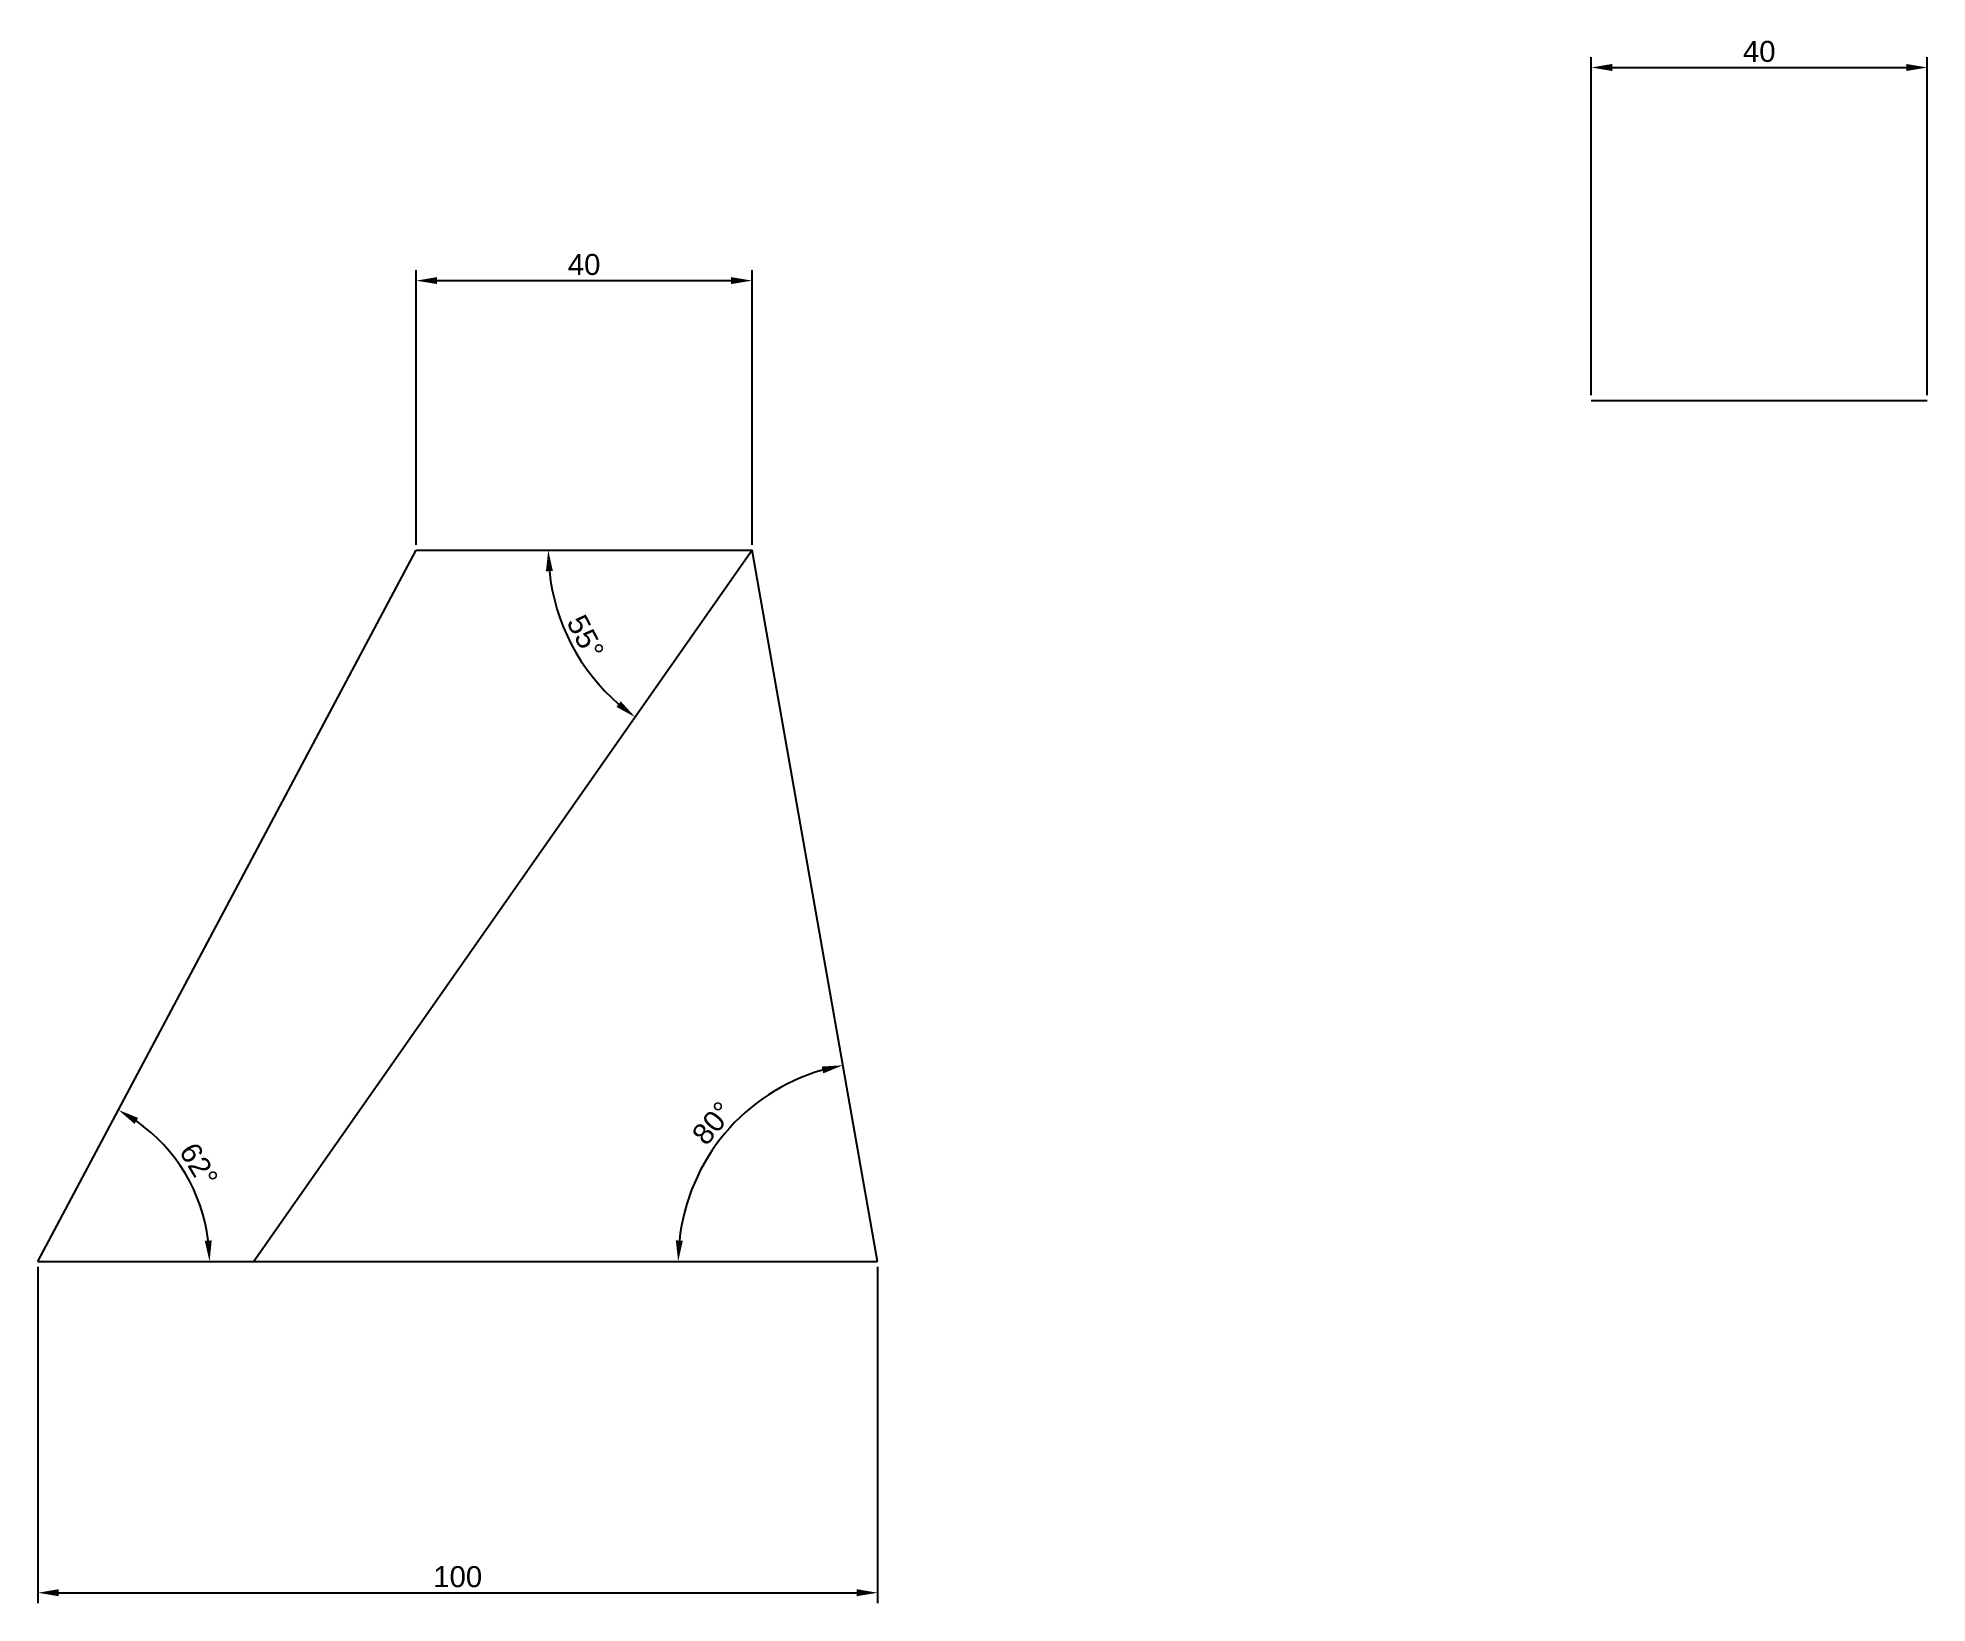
# Model space of a CAD drawing. Header units: millimetres. Extents: x 1516 to 3792, y 635 to 1976.
# Drawn here: x 1515.8 to 1740.8, y 635.5 to 821.9 of the extents above; entities outside this region: 1.
import ezdxf

# ---------------------------------------------------------------- set-up
doc = ezdxf.new("R2010")
doc.units = ezdxf.units.MM
doc.styles.get("Standard").update_dxf_attribs({"font": 'arial.ttf'})
doc.dimstyles.new('ISO-25', dxfattribs={"dimtxt": 2.5, "dimasz": 2.5, "dimexe": 1.25, "dimexo": 0.625, "dimtad": 1, "dimtxsty": 'Standard', "dimcen": 2.5, "dimadec": 0, "dimazin": 0, "dimtfac": 1, "dimtmove": 0, "dimatfit": 3, "dimfxl": 1, "dimarcsym": 0})

# ---------------------------------------------------------------- blocks, each defined once
blk = doc.blocks.new('*D3')
at = {"color": 0, "lineweight": -2, "transparency": 16777216}
for p, q in [((1700.81, 779.35), (1700.81, 819.64)), ((1740.81, 779.35), (1740.81, 819.64)), ((1703.31, 818.39), (1738.31, 818.39))]:
    blk.add_line(p, q, dxfattribs=at)
at = {"color": 0, "transparency": 16777216}
for points in [[(1703.31, 818.81), (1703.31, 817.97), (1700.81, 818.39)], [(1738.31, 818.81), (1738.31, 817.97), (1740.81, 818.39)]]:
    blk.add_solid(points, dxfattribs=at)
at = {"layer": 'Defpoints', "color": 0, "transparency": 16777216}
for p in [(1740.81, 818.39), (1700.81, 778.73), (1740.81, 778.73)]:
    blk.add_point(p, dxfattribs=at)
at = {"color": 0, "transparency": 16777216, "insert": (1720.81, 820.29), "char_height": 2.5, "attachment_point": 5}
blk.add_mtext('40', dxfattribs=at)
blk = doc.blocks.new('*D4')
at = {"color": 0, "lineweight": -2, "transparency": 16777216}
for p, q in [((1560.88, 761.52), (1560.88, 794.25)), ((1600.88, 761.52), (1600.88, 794.25)), ((1563.38, 793), (1598.38, 793))]:
    blk.add_line(p, q, dxfattribs=at)
at = {"color": 0, "transparency": 16777216}
for points in [[(1563.38, 793.42), (1563.38, 792.59), (1560.88, 793)], [(1598.38, 793.42), (1598.38, 792.59), (1600.88, 793)]]:
    blk.add_solid(points, dxfattribs=at)
at = {"layer": 'Defpoints', "color": 0, "transparency": 16777216}
for p in [(1600.88, 793), (1560.88, 760.9), (1600.88, 760.9)]:
    blk.add_point(p, dxfattribs=at)
at = {"color": 0, "transparency": 16777216, "insert": (1580.88, 794.91), "char_height": 2.5, "attachment_point": 5}
blk.add_mtext('40', dxfattribs=at)
blk = doc.blocks.new('*D5')
at = {"color": 0, "lineweight": -2, "transparency": 16777216}
for p, q in [((1515.83, 675.53), (1515.83, 635.45)), ((1615.83, 675.53), (1615.83, 635.45)), ((1518.33, 636.7), (1613.33, 636.7))]:
    blk.add_line(p, q, dxfattribs=at)
at = {"color": 0, "transparency": 16777216}
for points in [[(1518.33, 637.12), (1518.33, 636.28), (1515.83, 636.7)], [(1613.33, 637.12), (1613.33, 636.28), (1615.83, 636.7)]]:
    blk.add_solid(points, dxfattribs=at)
at = {"layer": 'Defpoints', "color": 0, "transparency": 16777216}
for p in [(1515.83, 676.15), (1615.83, 676.15), (1615.83, 636.7)]:
    blk.add_point(p, dxfattribs=at)
at = {"color": 0, "transparency": 16777216, "insert": (1565.83, 638.6), "char_height": 2.5, "attachment_point": 5}
blk.add_mtext('100', dxfattribs=at)
blk = doc.blocks.new('*D6')
at = {"color": 0, "lineweight": -2, "transparency": 16777216}
blk.add_arc((1600.88, 760.9), 24.27, 185.9045, 229.0955, dxfattribs=at)
at = {"color": 0, "transparency": 16777216}
for points in [[(1576.33, 758.38), (1577.16, 758.42), (1576.61, 760.9)], [(1585.25, 742.88), (1584.73, 742.22), (1586.96, 741.01)]]:
    blk.add_solid(points, dxfattribs=at)
at = {"layer": 'Defpoints', "color": 0, "transparency": 16777216}
for p in [(1560.88, 760.9), (1600.88, 760.9), (1600.88, 760.9), (1577.85, 753.26), (1541.55, 676.15)]:
    blk.add_point(p, dxfattribs=at)
at = {"color": 0, "transparency": 16777216, "insert": (1581.04, 750.56), "char_height": 2.5, "attachment_point": 5, "rotation": 297.5}
blk.add_mtext('55°', dxfattribs=at)
blk = doc.blocks.new('*D7')
at = {"color": 0, "lineweight": -2, "transparency": 16777216}
blk.add_arc((1615.83, 676.15), 23.74, 106.0361, 173.9639, dxfattribs=at)
at = {"color": 0, "transparency": 16777216}
for points in [[(1609.17, 699.38), (1609.36, 698.57), (1611.7, 699.53)], [(1592.63, 678.63), (1591.8, 678.67), (1592.08, 676.15)]]:
    blk.add_solid(points, dxfattribs=at)
at = {"layer": 'Defpoints', "color": 0, "transparency": 16777216}
for p in [(1600.88, 760.9), (1601.65, 695.2), (1515.83, 676.15), (1615.83, 676.15), (1615.83, 676.15)]:
    blk.add_point(p, dxfattribs=at)
at = {"color": 0, "transparency": 16777216, "insert": (1596.18, 692.64), "char_height": 2.5, "attachment_point": 5, "rotation": 50}
blk.add_mtext('80°', dxfattribs=at)
blk = doc.blocks.new('*D8')
at = {"color": 0, "lineweight": -2, "transparency": 16777216}
blk.add_arc((1515.83, 676.15), 20.45, 7.0083, 54.9917, dxfattribs=at)
at = {"color": 0, "transparency": 16777216}
for points in [[(1527.34, 692.55), (1527.78, 693.26), (1525.43, 694.21)], [(1536.54, 678.67), (1535.71, 678.62), (1536.28, 676.15)]]:
    blk.add_solid(points, dxfattribs=at)
at = {"layer": 'Defpoints', "color": 0, "transparency": 16777216}
for p in [(1560.88, 760.9), (1534.96, 683.37), (1515.83, 676.15), (1515.83, 676.15), (1615.83, 676.15)]:
    blk.add_point(p, dxfattribs=at)
at = {"color": 0, "transparency": 16777216, "insert": (1534.99, 687.67), "char_height": 2.5, "attachment_point": 5, "rotation": 301}
blk.add_mtext('62°', dxfattribs=at)

msp = doc.modelspace()

# ---------------------------------------------------------------- linework, layer by layer
for p, q in [((3733.268, 1975.991), (3791.8, 1974.352)), ((1700.812, 778.727), (1740.812, 778.727)), ((1515.825, 676.154), (1560.883, 760.895)), ((1600.883, 760.895), (1541.547, 676.154)), ((1560.883, 760.895), (1600.883, 760.895)), ((1615.825, 676.154), (1600.883, 760.895)), ((1515.825, 676.154), (1615.825, 676.154))]:
    msp.add_line(p, q)

# ---------------------------------------------------------------- dimensions: what is measured, and where the dimension line sits
for base, p1, p2, picture, middle in [((1740.812, 818.388), (1700.812, 778.727), (1740.812, 778.727), '*D3', (1720.812, 820.29)), ((1600.883, 793.005), (1560.883, 760.895), (1600.883, 760.895), '*D4', (1580.883, 794.906)), ((1615.825, 636.7), (1515.825, 676.154), (1615.825, 676.154), '*D5', (1565.825, 638.602))]:
    dim = msp.add_linear_dim(base=base, p1=p1, p2=p2, dimstyle='ISO-25')
    dim.commit()
    dim.dimension.update_dxf_attribs({"geometry": picture, "text_midpoint": middle})
for base, line1, line2, picture, middle in [((1601.648, 695.197), ((1615.825, 676.154), (1600.883, 760.895)), ((1515.825, 676.154), (1615.825, 676.154)), '*D7', (1596.182, 692.637)), ((1534.961, 683.372), ((1515.825, 676.154), (1615.825, 676.154)), ((1515.825, 676.154), (1560.883, 760.895)), '*D8', (1534.985, 687.666)), ((1577.845, 753.261), ((1560.883, 760.895), (1600.883, 760.895)), ((1600.883, 760.895), (1541.547, 676.154)), '*D6', (1581.037, 750.564))]:
    dim = msp.add_angular_dim_2l(base=base, line1=line1, line2=line2, dimstyle='ISO-25')
    dim.commit()
    dim.dimension.update_dxf_attribs({"geometry": picture, "text_midpoint": middle})

doc.saveas('drawing.dxf')
